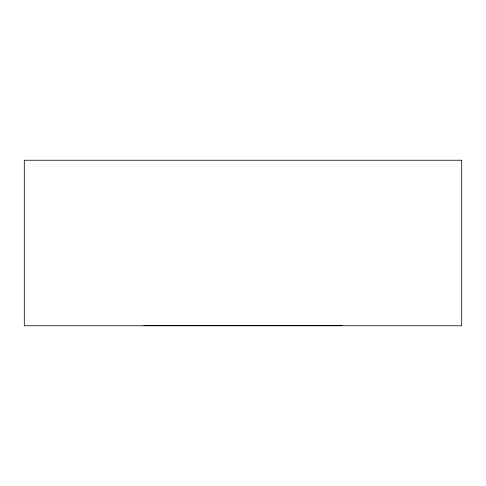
<?xml version="1.0" encoding="UTF-8"?>
<svg xmlns="http://www.w3.org/2000/svg" width="486" height="486" viewBox="0 0 486 486"><rect width="100%" height="100%" fill="white"/><g stroke="black" fill="none" stroke-linecap="round" stroke-linejoin="round"><path stroke-width="0.73" d="M143.905 325.456L342.095 325.456M461.7 160.24L24.3 160.24L24.3 325.76L461.7 325.76L461.7 160.24"/></g></svg>
